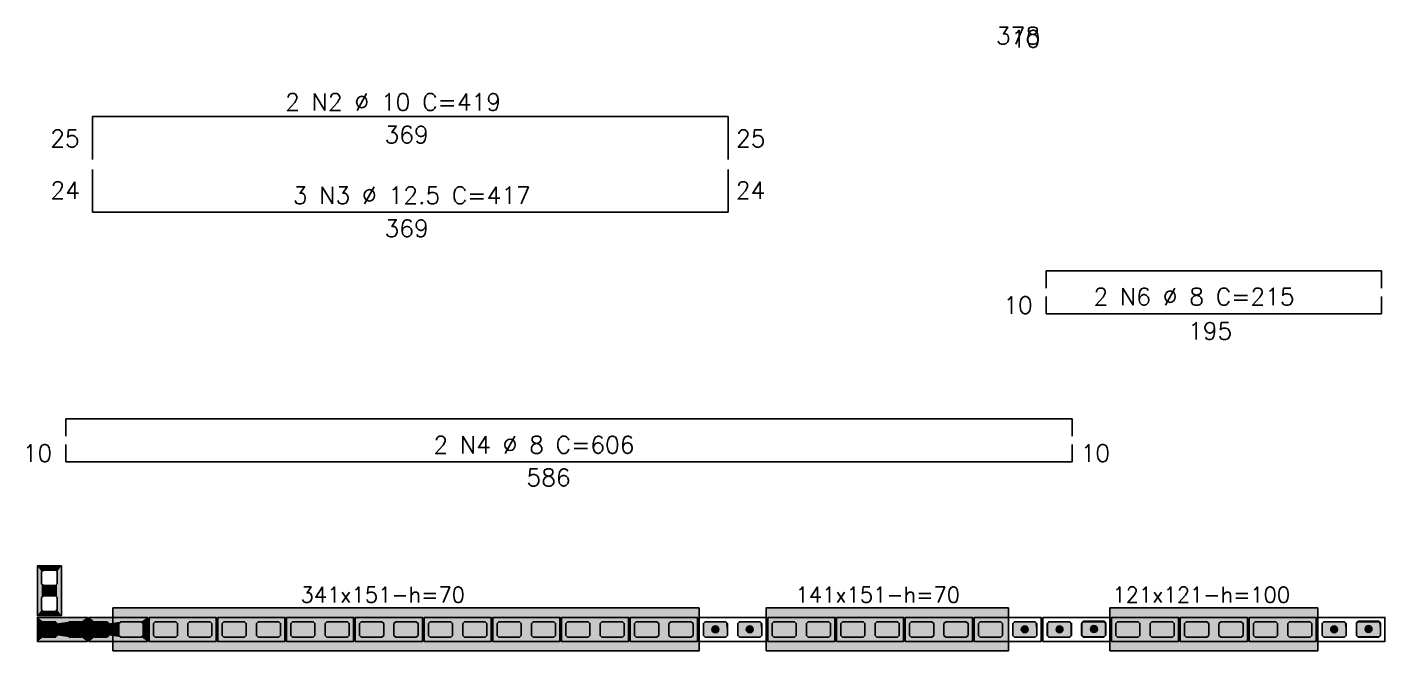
# Model space of a CAD drawing. Extents: x -1 to 122, y -1 to 61.
# Drawn here: x 9.38 to 25.18, y 38.43 to 45.69 of the extents above; entities that cross this region are included whole.
import ezdxf

# ---------------------------------------------------------------- set-up
doc = ezdxf.new("R2010")
doc.units = 0
doc.header["$MEASUREMENT"] = 0
doc.linetypes.add('ESTILO_TQS_0001', pattern=[0.45, 0.3, -0.15])
for name, color, linetype in [('PENA_01', 1, 'CONTINUOUS'), ('PENA_02', 2, 'CONTINUOUS'), ('PENA_03', 3, 'CONTINUOUS'), ('PENA_05', 5, 'CONTINUOUS'), ('PENA_11', 252, 'CONTINUOUS'), ('PENA_21', 100, 'CONTINUOUS'), ('PENA_23', 50, 'CONTINUOUS'), ('PENA_27', 21, 'CONTINUOUS')]:
    doc.layers.add(name, color=color, linetype=linetype)
doc.styles.get("Standard").update_dxf_attribs({"font": 'ROMANS.SHX'})

msp = doc.modelspace()

# ---------------------------------------------------------------- linework, layer by layer
at = {"layer": 'PENA_01', "linetype": 'ESTILO_TQS_0001'}
for points in [[(9.571365, 39.189434), (9.551365, 39.209434), (9.551365, 39.349434), (9.571365, 39.369434), (9.711365, 39.369434), (9.731365, 39.349434), (9.731365, 39.209434), (9.711365, 39.189434), (9.571365, 39.189434)], [(9.571365, 38.889434), (9.551365, 38.909434), (9.551365, 39.049434), (9.571365, 39.069434), (9.711365, 39.069434), (9.731365, 39.049434), (9.731365, 38.909434), (9.711365, 38.889434), (9.571365, 38.889434)], [(9.731365, 38.749354), (9.711365, 38.769354), (9.571365, 38.769354), (9.551365, 38.749354), (9.551365, 38.609354), (9.571365, 38.589354), (9.711365, 38.589354), (9.731365, 38.609354), (9.731365, 38.749354)], [(10.031365, 38.749354), (10.011365, 38.769354), (9.871365, 38.769354), (9.851365, 38.749354), (9.851365, 38.609354), (9.871365, 38.589354), (10.011365, 38.589354), (10.031365, 38.609354), (10.031365, 38.749354)]]:
    msp.add_lwpolyline(points, dxfattribs=at)
at = {"layer": 'PENA_01', "linetype": 'Continuous'}
for points in [[(10.171365, 38.769354), (10.311365, 38.769354), (10.331365, 38.749354), (10.331365, 38.609354), (10.311365, 38.589354), (10.171365, 38.589354), (10.151365, 38.609354), (10.151365, 38.749354), (10.171365, 38.769354)], [(10.471365, 38.769354), (10.711365, 38.769354), (10.731365, 38.749354), (10.731365, 38.609354), (10.711365, 38.589354), (10.471365, 38.589354), (10.451365, 38.609354), (10.451365, 38.749354), (10.471365, 38.769354)], [(10.851365, 38.749354), (10.871365, 38.769354), (11.111365, 38.769354), (11.131365, 38.749354), (11.131365, 38.609354), (11.111365, 38.589354), (10.871365, 38.589354), (10.851365, 38.609354), (10.851365, 38.749354)], [(11.251365, 38.749354), (11.271365, 38.769354), (11.511365, 38.769354), (11.531365, 38.749354), (11.531365, 38.609354), (11.511365, 38.589354), (11.271365, 38.589354), (11.251365, 38.609354), (11.251365, 38.749354)], [(11.651365, 38.749354), (11.671365, 38.769354), (11.911365, 38.769354), (11.931365, 38.749354), (11.931365, 38.609354), (11.911365, 38.589354), (11.671365, 38.589354), (11.651365, 38.609354), (11.651365, 38.749354)], [(12.051365, 38.749354), (12.071365, 38.769354), (12.311365, 38.769354), (12.331365, 38.749354), (12.331365, 38.609354), (12.311365, 38.589354), (12.071365, 38.589354), (12.051365, 38.609354), (12.051365, 38.749354)], [(12.451365, 38.749354), (12.471365, 38.769354), (12.711365, 38.769354), (12.731365, 38.749354), (12.731365, 38.609354), (12.711365, 38.589354), (12.471365, 38.589354), (12.451365, 38.609354), (12.451365, 38.749354)], [(12.851365, 38.749354), (12.871365, 38.769354), (13.111365, 38.769354), (13.131365, 38.749354), (13.131365, 38.609354), (13.111365, 38.589354), (12.871365, 38.589354), (12.851365, 38.609354), (12.851365, 38.749354)], [(13.251365, 38.749354), (13.271365, 38.769354), (13.511365, 38.769354), (13.531365, 38.749354), (13.531365, 38.609354), (13.511365, 38.589354), (13.271365, 38.589354), (13.251365, 38.609354), (13.251365, 38.749354)], [(13.651365, 38.749354), (13.671365, 38.769354), (13.911365, 38.769354), (13.931365, 38.749354), (13.931365, 38.609354), (13.911365, 38.589354), (13.671365, 38.589354), (13.651365, 38.609354), (13.651365, 38.749354)], [(14.051365, 38.749354), (14.071365, 38.769354), (14.311365, 38.769354), (14.331365, 38.749354), (14.331365, 38.609354), (14.311365, 38.589354), (14.071365, 38.589354), (14.051365, 38.609354), (14.051365, 38.749354)], [(14.451365, 38.749354), (14.471365, 38.769354), (14.711365, 38.769354), (14.731365, 38.749354), (14.731365, 38.609354), (14.711365, 38.589354), (14.471365, 38.589354), (14.451365, 38.609354), (14.451365, 38.749354)], [(14.851365, 38.749354), (14.871365, 38.769354), (15.111365, 38.769354), (15.131365, 38.749354), (15.131365, 38.609354), (15.111365, 38.589354), (14.871365, 38.589354), (14.851365, 38.609354), (14.851365, 38.749354)], [(15.251365, 38.749354), (15.271365, 38.769354), (15.511365, 38.769354), (15.531365, 38.749354), (15.531365, 38.609354), (15.511365, 38.589354), (15.271365, 38.589354), (15.251365, 38.609354), (15.251365, 38.749354)], [(15.651365, 38.749354), (15.671365, 38.769354), (15.911365, 38.769354), (15.931365, 38.749354), (15.931365, 38.609354), (15.911365, 38.589354), (15.671365, 38.589354), (15.651365, 38.609354), (15.651365, 38.749354)], [(16.051365, 38.749354), (16.071365, 38.769354), (16.311365, 38.769354), (16.331365, 38.749354), (16.331365, 38.609354), (16.311365, 38.589354), (16.071365, 38.589354), (16.051365, 38.609354), (16.051365, 38.749354)], [(16.451365, 38.749354), (16.471365, 38.769354), (16.711365, 38.769354), (16.731365, 38.749354), (16.731365, 38.609354), (16.711365, 38.589354), (16.471365, 38.589354), (16.451365, 38.609354), (16.451365, 38.749354)], [(16.851365, 38.749354), (16.871365, 38.769354), (17.111365, 38.769354), (17.131365, 38.749354), (17.131365, 38.609354), (17.111365, 38.589354), (16.871365, 38.589354), (16.851365, 38.609354), (16.851365, 38.749354)], [(17.251365, 38.749354), (17.271365, 38.769354), (17.511365, 38.769354), (17.531365, 38.749354), (17.531365, 38.609354), (17.511365, 38.589354), (17.271365, 38.589354), (17.251365, 38.609354), (17.251365, 38.749354)], [(17.651365, 38.749354), (17.671365, 38.769354), (17.911365, 38.769354), (17.931365, 38.749354), (17.931365, 38.609354), (17.911365, 38.589354), (17.671365, 38.589354), (17.651365, 38.609354), (17.651365, 38.749354)], [(18.051365, 38.749354), (18.071365, 38.769354), (18.311365, 38.769354), (18.331365, 38.749354), (18.331365, 38.609354), (18.311365, 38.589354), (18.071365, 38.589354), (18.051365, 38.609354), (18.051365, 38.749354)], [(18.451365, 38.749354), (18.471365, 38.769354), (18.711365, 38.769354), (18.731365, 38.749354), (18.731365, 38.609354), (18.711365, 38.589354), (18.471365, 38.589354), (18.451365, 38.609354), (18.451365, 38.749354)], [(18.851365, 38.749354), (18.871365, 38.769354), (19.111365, 38.769354), (19.131365, 38.749354), (19.131365, 38.609354), (19.111365, 38.589354), (18.871365, 38.589354), (18.851365, 38.609354), (18.851365, 38.749354)], [(19.251365, 38.749354), (19.271365, 38.769354), (19.511365, 38.769354), (19.531365, 38.749354), (19.531365, 38.609354), (19.511365, 38.589354), (19.271365, 38.589354), (19.251365, 38.609354), (19.251365, 38.749354)], [(19.651365, 38.749354), (19.671365, 38.769354), (19.911365, 38.769354), (19.931365, 38.749354), (19.931365, 38.609354), (19.911365, 38.589354), (19.671365, 38.589354), (19.651365, 38.609354), (19.651365, 38.749354)], [(20.051365, 38.749354), (20.071365, 38.769354), (20.311365, 38.769354), (20.331365, 38.749354), (20.331365, 38.609354), (20.311365, 38.589354), (20.071365, 38.589354), (20.051365, 38.609354), (20.051365, 38.749354)], [(20.451365, 38.749354), (20.471365, 38.769354), (20.711365, 38.769354), (20.731365, 38.749354), (20.731365, 38.609354), (20.711365, 38.589354), (20.471365, 38.589354), (20.451365, 38.609354), (20.451365, 38.749354)], [(20.851365, 38.749354), (20.871365, 38.769354), (21.111365, 38.769354), (21.131365, 38.749354), (21.131365, 38.609354), (21.111365, 38.589354), (20.871365, 38.589354), (20.851365, 38.609354), (20.851365, 38.749354)], [(21.251365, 38.749354), (21.271365, 38.769354), (21.511365, 38.769354), (21.531365, 38.749354), (21.531365, 38.609354), (21.511365, 38.589354), (21.271365, 38.589354), (21.251365, 38.609354), (21.251365, 38.749354)], [(21.651365, 38.749354), (21.671365, 38.769354), (21.911365, 38.769354), (21.931365, 38.749354), (21.931365, 38.609354), (21.911365, 38.589354), (21.671365, 38.589354), (21.651365, 38.609354), (21.651365, 38.749354)], [(22.051365, 38.749354), (22.071365, 38.769354), (22.311365, 38.769354), (22.331365, 38.749354), (22.331365, 38.609354), (22.311365, 38.589354), (22.071365, 38.589354), (22.051365, 38.609354), (22.051365, 38.749354)], [(22.451365, 38.749354), (22.471365, 38.769354), (22.711365, 38.769354), (22.731365, 38.749354), (22.731365, 38.609354), (22.711365, 38.589354), (22.471365, 38.589354), (22.451365, 38.609354), (22.451365, 38.749354)], [(22.851365, 38.749354), (22.871365, 38.769354), (23.111365, 38.769354), (23.131365, 38.749354), (23.131365, 38.609354), (23.111365, 38.589354), (22.871365, 38.589354), (22.851365, 38.609354), (22.851365, 38.749354)], [(23.251365, 38.749354), (23.271365, 38.769354), (23.511365, 38.769354), (23.531365, 38.749354), (23.531365, 38.609354), (23.511365, 38.589354), (23.271365, 38.589354), (23.251365, 38.609354), (23.251365, 38.749354)], [(23.651365, 38.749354), (23.671365, 38.769354), (23.911365, 38.769354), (23.931365, 38.749354), (23.931365, 38.609354), (23.911365, 38.589354), (23.671365, 38.589354), (23.651365, 38.609354), (23.651365, 38.749354)], [(24.051365, 38.749354), (24.071365, 38.769354), (24.311365, 38.769354), (24.331365, 38.749354), (24.331365, 38.609354), (24.311365, 38.589354), (24.071365, 38.589354), (24.051365, 38.609354), (24.051365, 38.749354)], [(24.451365, 38.749354), (24.471365, 38.769354), (24.711365, 38.769354), (24.731365, 38.749354), (24.731365, 38.609354), (24.711365, 38.589354), (24.471365, 38.589354), (24.451365, 38.609354), (24.451365, 38.749354)], [(24.851365, 38.749354), (24.871365, 38.769354), (25.111365, 38.769354), (25.131365, 38.749354), (25.131365, 38.609354), (25.111365, 38.589354), (24.871365, 38.589354), (24.851365, 38.609354), (24.851365, 38.749354)]]:
    msp.add_lwpolyline(points, dxfattribs=at)
at = {"layer": 'PENA_02', "linetype": 'Continuous'}
for points in [[(9.501365, 38.839434), (9.501365, 39.419434), (9.781365, 39.419434), (9.781365, 38.839434), (9.501365, 38.839434)], [(10.081365, 38.819354), (9.501365, 38.819354), (9.501365, 38.539354), (10.081365, 38.539354), (10.081365, 38.819354)], [(10.101365, 38.819354), (10.781365, 38.819354), (10.781365, 38.539354), (10.101365, 38.539354), (10.101365, 38.819354)], [(10.801365, 38.819354), (11.581365, 38.819354), (11.581365, 38.539354), (10.801365, 38.539354), (10.801365, 38.819354)], [(11.601365, 38.819354), (12.381365, 38.819354), (12.381365, 38.539354), (11.601365, 38.539354), (11.601365, 38.819354)], [(12.401365, 38.819354), (13.181365, 38.819354), (13.181365, 38.539354), (12.401365, 38.539354), (12.401365, 38.819354)], [(13.201365, 38.819354), (13.981365, 38.819354), (13.981365, 38.539354), (13.201365, 38.539354), (13.201365, 38.819354)], [(14.001365, 38.819354), (14.781365, 38.819354), (14.781365, 38.539354), (14.001365, 38.539354), (14.001365, 38.819354)], [(14.801365, 38.819354), (15.581365, 38.819354), (15.581365, 38.539354), (14.801365, 38.539354), (14.801365, 38.819354)], [(15.601365, 38.819354), (16.381365, 38.819354), (16.381365, 38.539354), (15.601365, 38.539354), (15.601365, 38.819354)], [(16.401365, 38.819354), (17.181365, 38.819354), (17.181365, 38.539354), (16.401365, 38.539354), (16.401365, 38.819354)], [(17.201365, 38.819354), (17.981365, 38.819354), (17.981365, 38.539354), (17.201365, 38.539354), (17.201365, 38.819354)], [(18.001365, 38.819354), (18.781365, 38.819354), (18.781365, 38.539354), (18.001365, 38.539354), (18.001365, 38.819354)], [(18.801365, 38.819354), (19.581365, 38.819354), (19.581365, 38.539354), (18.801365, 38.539354), (18.801365, 38.819354)], [(19.601365, 38.819354), (20.381365, 38.819354), (20.381365, 38.539354), (19.601365, 38.539354), (19.601365, 38.819354)], [(20.401365, 38.819354), (21.181365, 38.819354), (21.181365, 38.539354), (20.401365, 38.539354), (20.401365, 38.819354)], [(21.201365, 38.819354), (21.981365, 38.819354), (21.981365, 38.539354), (21.201365, 38.539354), (21.201365, 38.819354)], [(22.001365, 38.819354), (22.781365, 38.819354), (22.781365, 38.539354), (22.001365, 38.539354), (22.001365, 38.819354)], [(22.801365, 38.819354), (23.581365, 38.819354), (23.581365, 38.539354), (22.801365, 38.539354), (22.801365, 38.819354)], [(23.601365, 38.819354), (24.381365, 38.819354), (24.381365, 38.539354), (23.601365, 38.539354), (23.601365, 38.819354)], [(24.401365, 38.819354), (25.181365, 38.819354), (25.181365, 38.539354), (24.401365, 38.539354), (24.401365, 38.819354)]]:
    msp.add_lwpolyline(points, dxfattribs=at)
at = {"layer": 'PENA_03', "linetype": 'Continuous'}
for points in [[(9.711365, 38.769354), (9.731365, 38.749354), (9.731365, 38.609354), (9.711365, 38.589354), (9.571365, 38.589354), (9.551365, 38.609354), (9.551365, 38.749354), (9.571365, 38.769354), (9.711365, 38.769354)], [(10.011365, 38.769354), (10.031365, 38.749354), (10.031365, 38.609354), (10.011365, 38.589354), (9.871365, 38.589354), (9.851365, 38.609354), (9.851365, 38.749354), (9.871365, 38.769354), (10.011365, 38.769354)], [(10.311493, 38.769354), (10.331493, 38.749354), (10.331493, 38.609354), (10.311493, 38.589354), (10.171493, 38.589354), (10.151493, 38.609354), (10.151493, 38.749354), (10.171493, 38.769354), (10.311493, 38.769354)], [(17.531365, 38.609354), (17.511365, 38.589354), (17.271365, 38.589354), (17.251365, 38.609354), (17.251365, 38.749354), (17.271365, 38.769354), (17.511365, 38.769354), (17.531365, 38.749354), (17.531365, 38.609354)], [(17.931365, 38.609354), (17.911365, 38.589354), (17.671365, 38.589354), (17.651365, 38.609354), (17.651365, 38.749354), (17.671365, 38.769354), (17.911365, 38.769354), (17.931365, 38.749354), (17.931365, 38.609354)], [(21.131365, 38.609354), (21.111365, 38.589354), (20.871365, 38.589354), (20.851365, 38.609354), (20.851365, 38.749354), (20.871365, 38.769354), (21.111365, 38.769354), (21.131365, 38.749354), (21.131365, 38.609354)], [(21.535704, 38.609354), (21.515704, 38.589354), (21.275704, 38.589354), (21.255704, 38.609354), (21.255704, 38.749354), (21.275704, 38.769354), (21.515704, 38.769354), (21.535704, 38.749354), (21.535704, 38.609354)], [(21.935875, 38.613522), (21.915875, 38.593522), (21.675875, 38.593522), (21.655875, 38.613522), (21.655875, 38.753522), (21.675875, 38.773522), (21.915875, 38.773522), (21.935875, 38.753522), (21.935875, 38.613522)], [(24.731365, 38.609354), (24.711365, 38.589354), (24.471365, 38.589354), (24.451365, 38.609354), (24.451365, 38.749354), (24.471365, 38.769354), (24.711365, 38.769354), (24.731365, 38.749354), (24.731365, 38.609354)], [(25.131536, 38.613522), (25.111536, 38.593522), (24.871536, 38.593522), (24.851536, 38.613522), (24.851536, 38.753522), (24.871536, 38.773522), (25.111536, 38.773522), (25.131536, 38.753522), (25.131536, 38.613522)]]:
    msp.add_lwpolyline(points, dxfattribs=at)
for centre in [(9.641365, 38.679354), (9.941365, 38.679354), (10.241493, 38.679354), (17.391365, 38.679354), (17.791365, 38.679354), (20.991365, 38.679354), (21.395704, 38.679354), (21.795875, 38.683522), (24.591365, 38.679354), (24.991536, 38.683522)]:
    msp.add_circle(centre, 0.04, dxfattribs=at)
for points in [[(9.681365, 38.679354), (9.621365, 38.713995), (9.603777, 38.693035)], [(9.681365, 38.679354), (9.648311, 38.718746), (9.621365, 38.713995)], [(9.681365, 38.679354), (9.672007, 38.705065), (9.648311, 38.718746)], [(9.981365, 38.679354), (9.921365, 38.713995), (9.903777, 38.693035)], [(9.981365, 38.679354), (9.948311, 38.718746), (9.921365, 38.713995)], [(9.981365, 38.679354), (9.972007, 38.705065), (9.948311, 38.718746)], [(10.281493, 38.679354), (10.221493, 38.713995), (10.203905, 38.693035)], [(10.281493, 38.679354), (10.248439, 38.718746), (10.221493, 38.713995)], [(10.281493, 38.679354), (10.272135, 38.705065), (10.248439, 38.718746)], [(17.431365, 38.679354), (17.371365, 38.713995), (17.353777, 38.693035)], [(17.431365, 38.679354), (17.398311, 38.718746), (17.371365, 38.713995)], [(17.431365, 38.679354), (17.422007, 38.705065), (17.398311, 38.718746)], [(17.831365, 38.679354), (17.771365, 38.713995), (17.753777, 38.693035)], [(17.831365, 38.679354), (17.798311, 38.718746), (17.771365, 38.713995)], [(17.831365, 38.679354), (17.822007, 38.705065), (17.798311, 38.718746)], [(21.031365, 38.679354), (20.971365, 38.713995), (20.953777, 38.693035)], [(21.031365, 38.679354), (20.998311, 38.718746), (20.971365, 38.713995)], [(21.031365, 38.679354), (21.022007, 38.705065), (20.998311, 38.718746)], [(21.435704, 38.679354), (21.375704, 38.713995), (21.358116, 38.693035)], [(21.435704, 38.679354), (21.40265, 38.718746), (21.375704, 38.713995)], [(21.435704, 38.679354), (21.426346, 38.705065), (21.40265, 38.718746)], [(21.835875, 38.683522), (21.775875, 38.718163), (21.758287, 38.697203)], [(21.835875, 38.683522), (21.802821, 38.722915), (21.775875, 38.718163)], [(21.835875, 38.683522), (21.826517, 38.709234), (21.802821, 38.722915)], [(24.631365, 38.679354), (24.571365, 38.713995), (24.553777, 38.693035)], [(24.631365, 38.679354), (24.598311, 38.718746), (24.571365, 38.713995)], [(24.631365, 38.679354), (24.622007, 38.705065), (24.598311, 38.718746)], [(25.031536, 38.683522), (24.971536, 38.718163), (24.953948, 38.697203)], [(25.031536, 38.683522), (24.998482, 38.722915), (24.971536, 38.718163)], [(25.031536, 38.683522), (25.022177, 38.709234), (24.998482, 38.722915)], [(9.681365, 38.679354), (9.603777, 38.693035), (9.603777, 38.665673)], [(9.681365, 38.679354), (9.603777, 38.665673), (9.621365, 38.644713)], [(9.681365, 38.679354), (9.621365, 38.644713), (9.648311, 38.639962)], [(9.681365, 38.679354), (9.648311, 38.639962), (9.672007, 38.653642)], [(9.681365, 38.679354), (9.672007, 38.653642), (9.681365, 38.679354)], [(9.981365, 38.679354), (9.903777, 38.693035), (9.903777, 38.665673)], [(9.981365, 38.679354), (9.903777, 38.665673), (9.921365, 38.644713)], [(9.981365, 38.679354), (9.921365, 38.644713), (9.948311, 38.639962)], [(9.981365, 38.679354), (9.948311, 38.639962), (9.972007, 38.653642)], [(9.981365, 38.679354), (9.972007, 38.653642), (9.981365, 38.679354)], [(10.281493, 38.679354), (10.203905, 38.693035), (10.203905, 38.665673)], [(10.281493, 38.679354), (10.203905, 38.665673), (10.221493, 38.644713)], [(10.281493, 38.679354), (10.221493, 38.644713), (10.248439, 38.639962)], [(10.281493, 38.679354), (10.248439, 38.639962), (10.272135, 38.653642)], [(10.281493, 38.679354), (10.272135, 38.653642), (10.281493, 38.679354)], [(17.431365, 38.679354), (17.353777, 38.693035), (17.353777, 38.665673)], [(17.431365, 38.679354), (17.353777, 38.665673), (17.371365, 38.644713)], [(17.431365, 38.679354), (17.371365, 38.644713), (17.398311, 38.639962)], [(17.431365, 38.679354), (17.398311, 38.639962), (17.422007, 38.653642)], [(17.431365, 38.679354), (17.422007, 38.653642), (17.431365, 38.679354)], [(17.831365, 38.679354), (17.753777, 38.693035), (17.753777, 38.665673)], [(17.831365, 38.679354), (17.753777, 38.665673), (17.771365, 38.644713)], [(17.831365, 38.679354), (17.771365, 38.644713), (17.798311, 38.639962)], [(17.831365, 38.679354), (17.798311, 38.639962), (17.822007, 38.653642)], [(17.831365, 38.679354), (17.822007, 38.653642), (17.831365, 38.679354)], [(21.031365, 38.679354), (20.953777, 38.693035), (20.953777, 38.665673)], [(21.031365, 38.679354), (20.953777, 38.665673), (20.971365, 38.644713)], [(21.031365, 38.679354), (20.971365, 38.644713), (20.998311, 38.639962)], [(21.031365, 38.679354), (20.998311, 38.639962), (21.022007, 38.653642)], [(21.031365, 38.679354), (21.022007, 38.653642), (21.031365, 38.679354)], [(21.435704, 38.679354), (21.358116, 38.693035), (21.358116, 38.665673)], [(21.435704, 38.679354), (21.358116, 38.665673), (21.375704, 38.644713)], [(21.435704, 38.679354), (21.375704, 38.644713), (21.40265, 38.639962)], [(21.435704, 38.679354), (21.40265, 38.639962), (21.426346, 38.653642)], [(21.435704, 38.679354), (21.426346, 38.653642), (21.435704, 38.679354)], [(21.835875, 38.683522), (21.758287, 38.697203), (21.758287, 38.669842)], [(21.835875, 38.683522), (21.758287, 38.669842), (21.775875, 38.648881)], [(21.835875, 38.683522), (21.775875, 38.648881), (21.802821, 38.64413)], [(21.835875, 38.683522), (21.802821, 38.64413), (21.826517, 38.657811)], [(21.835875, 38.683522), (21.826517, 38.657811), (21.835875, 38.683522)], [(24.631365, 38.679354), (24.553777, 38.693035), (24.553777, 38.665673)], [(24.631365, 38.679354), (24.553777, 38.665673), (24.571365, 38.644713)], [(24.631365, 38.679354), (24.571365, 38.644713), (24.598311, 38.639962)], [(24.631365, 38.679354), (24.598311, 38.639962), (24.622007, 38.653642)], [(24.631365, 38.679354), (24.622007, 38.653642), (24.631365, 38.679354)], [(25.031536, 38.683522), (24.953948, 38.697203), (24.953948, 38.669842)], [(25.031536, 38.683522), (24.953948, 38.669842), (24.971536, 38.648881)], [(25.031536, 38.683522), (24.971536, 38.648881), (24.998482, 38.64413)], [(25.031536, 38.683522), (24.998482, 38.64413), (25.022177, 38.657811)], [(25.031536, 38.683522), (25.022177, 38.657811), (25.031536, 38.683522)]]:
    msp.add_solid(points, dxfattribs=at)
at = {"layer": 'PENA_05', "linetype": 'Continuous'}
for p, q in [((10.141365, 44.151118), (10.141365, 44.651118)), ((10.141365, 44.651118), (17.541365, 44.651118)), ((17.541365, 44.651118), (17.541365, 44.151118)), ((10.141365, 44.036391), (10.141365, 43.536391)), ((17.541365, 43.536391), (17.541365, 44.036391)), ((10.141365, 43.536391), (17.541365, 43.536391)), ((21.241365, 42.65433), (21.241365, 42.85433)), ((21.241365, 42.85433), (25.141365, 42.85433)), ((25.141365, 42.85433), (25.141365, 42.65433)), ((21.241365, 42.55433), (21.241365, 42.35433)), ((25.141365, 42.35433), (25.141365, 42.55433)), ((21.241365, 42.35433), (25.141365, 42.35433)), ((9.831365, 40.930953), (9.831365, 41.130953)), ((9.831365, 41.130953), (21.541365, 41.130953)), ((21.541365, 41.130953), (21.541365, 40.930953)), ((9.831365, 40.830953), (9.831365, 40.630953)), ((21.541365, 40.630953), (21.541365, 40.830953)), ((9.831365, 40.630953), (21.541365, 40.630953))]:
    msp.add_line(p, q, dxfattribs=at)
at = {"layer": 'PENA_11', "linetype": 'Continuous'}
for points in [[(9.711365, 38.769354), (9.571365, 38.589354), (9.551365, 38.609354)], [(9.711365, 38.769354), (9.551365, 38.609354), (9.551365, 38.749354)], [(9.711365, 38.769354), (9.551365, 38.749354), (9.571365, 38.769354)], [(9.711365, 38.769354), (9.711365, 38.589354), (9.571365, 38.589354)], [(9.711365, 38.769354), (9.571365, 38.769354), (9.711365, 38.769354)], [(9.711365, 38.769354), (9.731365, 38.749354), (9.731365, 38.609354)], [(9.711365, 38.769354), (9.731365, 38.609354), (9.711365, 38.589354)], [(10.011365, 38.769354), (9.871365, 38.589354), (9.851365, 38.609354)], [(10.011365, 38.769354), (9.851365, 38.609354), (9.851365, 38.749354)], [(10.011365, 38.769354), (9.851365, 38.749354), (9.871365, 38.769354)], [(10.011365, 38.769354), (10.011365, 38.589354), (9.871365, 38.589354)], [(10.011365, 38.769354), (9.871365, 38.769354), (10.011365, 38.769354)], [(10.011365, 38.769354), (10.031365, 38.749354), (10.031365, 38.609354)], [(10.011365, 38.769354), (10.031365, 38.609354), (10.011365, 38.589354)], [(10.311493, 38.769354), (10.171493, 38.589354), (10.151493, 38.609354)], [(10.311493, 38.769354), (10.151493, 38.609354), (10.151493, 38.749354)], [(10.311493, 38.769354), (10.151493, 38.749354), (10.171493, 38.769354)], [(10.311493, 38.769354), (10.311493, 38.589354), (10.171493, 38.589354)], [(10.311493, 38.769354), (10.171493, 38.769354), (10.311493, 38.769354)], [(10.311493, 38.769354), (10.331493, 38.749354), (10.331493, 38.609354)], [(10.311493, 38.769354), (10.331493, 38.609354), (10.311493, 38.589354)], [(17.531365, 38.609354), (17.251365, 38.749354), (17.271365, 38.769354)], [(17.531365, 38.609354), (17.251365, 38.609354), (17.251365, 38.749354)], [(17.531365, 38.609354), (17.271365, 38.769354), (17.511365, 38.769354)], [(17.531365, 38.609354), (17.511365, 38.769354), (17.531365, 38.749354)], [(17.531365, 38.609354), (17.531365, 38.749354), (17.531365, 38.609354)], [(17.931365, 38.609354), (17.651365, 38.749354), (17.671365, 38.769354)], [(17.931365, 38.609354), (17.651365, 38.609354), (17.651365, 38.749354)], [(17.931365, 38.609354), (17.671365, 38.769354), (17.911365, 38.769354)], [(17.931365, 38.609354), (17.911365, 38.769354), (17.931365, 38.749354)], [(17.931365, 38.609354), (17.931365, 38.749354), (17.931365, 38.609354)], [(21.131365, 38.609354), (20.851365, 38.749354), (20.871365, 38.769354)], [(21.131365, 38.609354), (20.851365, 38.609354), (20.851365, 38.749354)], [(21.131365, 38.609354), (20.871365, 38.769354), (21.111365, 38.769354)], [(21.131365, 38.609354), (21.111365, 38.769354), (21.131365, 38.749354)], [(21.131365, 38.609354), (21.131365, 38.749354), (21.131365, 38.609354)], [(21.535704, 38.609354), (21.255704, 38.749354), (21.275704, 38.769354)], [(21.535704, 38.609354), (21.255704, 38.609354), (21.255704, 38.749354)], [(21.535704, 38.609354), (21.275704, 38.769354), (21.515704, 38.769354)], [(21.535704, 38.609354), (21.515704, 38.769354), (21.535704, 38.749354)], [(21.535704, 38.609354), (21.535704, 38.749354), (21.535704, 38.609354)], [(21.935875, 38.613522), (21.655875, 38.753522), (21.675875, 38.773522)], [(21.935875, 38.613522), (21.655875, 38.613522), (21.655875, 38.753522)], [(21.935875, 38.613522), (21.675875, 38.773522), (21.915875, 38.773522)], [(21.935875, 38.613522), (21.915875, 38.773522), (21.935875, 38.753522)], [(21.935875, 38.613522), (21.935875, 38.753522), (21.935875, 38.613522)], [(24.731365, 38.609354), (24.451365, 38.749354), (24.471365, 38.769354)], [(24.731365, 38.609354), (24.451365, 38.609354), (24.451365, 38.749354)], [(24.731365, 38.609354), (24.471365, 38.769354), (24.711365, 38.769354)], [(24.731365, 38.609354), (24.711365, 38.769354), (24.731365, 38.749354)], [(24.731365, 38.609354), (24.731365, 38.749354), (24.731365, 38.609354)], [(25.131536, 38.613522), (24.851536, 38.753522), (24.871536, 38.773522)], [(25.131536, 38.613522), (24.851536, 38.613522), (24.851536, 38.753522)], [(25.131536, 38.613522), (24.871536, 38.773522), (25.111536, 38.773522)], [(25.131536, 38.613522), (25.111536, 38.773522), (25.131536, 38.753522)], [(25.131536, 38.613522), (25.131536, 38.753522), (25.131536, 38.613522)], [(17.531365, 38.609354), (17.271365, 38.589354), (17.251365, 38.609354)], [(17.531365, 38.609354), (17.511365, 38.589354), (17.271365, 38.589354)], [(17.931365, 38.609354), (17.671365, 38.589354), (17.651365, 38.609354)], [(17.931365, 38.609354), (17.911365, 38.589354), (17.671365, 38.589354)], [(21.131365, 38.609354), (20.871365, 38.589354), (20.851365, 38.609354)], [(21.131365, 38.609354), (21.111365, 38.589354), (20.871365, 38.589354)], [(21.535704, 38.609354), (21.275704, 38.589354), (21.255704, 38.609354)], [(21.535704, 38.609354), (21.515704, 38.589354), (21.275704, 38.589354)], [(21.935875, 38.613522), (21.675875, 38.593522), (21.655875, 38.613522)], [(21.935875, 38.613522), (21.915875, 38.593522), (21.675875, 38.593522)], [(24.731365, 38.609354), (24.471365, 38.589354), (24.451365, 38.609354)], [(24.731365, 38.609354), (24.711365, 38.589354), (24.471365, 38.589354)], [(25.131536, 38.613522), (24.871536, 38.593522), (24.851536, 38.613522)], [(25.131536, 38.613522), (25.111536, 38.593522), (24.871536, 38.593522)]]:
    msp.add_solid(points, dxfattribs=at)
at = {"layer": 'PENA_21', "linetype": 'Continuous'}
for points in [[(10.101365, 38.679354), (10.151365, 38.679354), (10.151365, 38.749354), (10.171365, 38.769354), (10.311365, 38.769354), (10.331365, 38.749354), (10.331365, 38.679354), (10.451365, 38.679354), (10.451365, 38.749354), (10.471365, 38.769354), (10.711365, 38.769354), (10.731365, 38.749354), (10.731365, 38.679354), (10.781365, 38.679354), (10.781365, 38.819354), (10.101365, 38.819354), (10.101365, 38.679354)], [(10.101365, 38.679354), (10.151365, 38.679354), (10.151365, 38.609354), (10.171365, 38.589354), (10.311365, 38.589354), (10.331365, 38.609354), (10.331365, 38.679354), (10.451365, 38.679354), (10.451365, 38.609354), (10.471365, 38.589354), (10.711365, 38.589354), (10.731365, 38.609354), (10.731365, 38.679354), (10.781365, 38.679354), (10.781365, 38.539354), (10.101365, 38.539354), (10.101365, 38.679354)]]:
    msp.add_lwpolyline(points, dxfattribs=at)
for points in [[(10.781365, 38.819354), (10.101365, 38.819354), (10.171365, 38.769354)], [(10.101365, 38.819354), (10.101365, 38.679354), (10.151365, 38.679354)], [(10.101365, 38.819354), (10.151365, 38.679354), (10.151365, 38.749354)], [(10.101365, 38.819354), (10.151365, 38.749354), (10.171365, 38.769354)], [(10.781365, 38.819354), (10.171365, 38.769354), (10.311365, 38.769354)], [(10.781365, 38.819354), (10.311365, 38.769354), (10.331365, 38.749354)], [(10.781365, 38.819354), (10.331365, 38.749354), (10.471365, 38.769354)], [(10.331365, 38.749354), (10.451365, 38.749354), (10.471365, 38.769354)], [(10.331365, 38.749354), (10.331365, 38.679354), (10.451365, 38.679354)], [(10.331365, 38.749354), (10.451365, 38.679354), (10.451365, 38.749354)], [(10.781365, 38.819354), (10.471365, 38.769354), (10.711365, 38.769354)], [(10.781365, 38.819354), (10.711365, 38.769354), (10.731365, 38.749354)], [(10.781365, 38.819354), (10.731365, 38.749354), (10.781365, 38.679354)], [(10.781365, 38.679354), (10.731365, 38.749354), (10.731365, 38.679354)], [(10.101365, 38.539354), (10.101365, 38.679354), (10.151365, 38.679354)], [(10.101365, 38.539354), (10.151365, 38.679354), (10.151365, 38.609354)], [(10.101365, 38.539354), (10.151365, 38.609354), (10.171365, 38.589354)], [(10.781365, 38.539354), (10.101365, 38.539354), (10.171365, 38.589354)], [(10.781365, 38.539354), (10.171365, 38.589354), (10.311365, 38.589354)], [(10.781365, 38.539354), (10.311365, 38.589354), (10.331365, 38.609354)], [(10.331365, 38.609354), (10.331365, 38.679354), (10.451365, 38.679354)], [(10.331365, 38.609354), (10.451365, 38.679354), (10.451365, 38.609354)], [(10.781365, 38.539354), (10.331365, 38.609354), (10.471365, 38.589354)], [(10.331365, 38.609354), (10.451365, 38.609354), (10.471365, 38.589354)], [(10.781365, 38.539354), (10.471365, 38.589354), (10.711365, 38.589354)], [(10.781365, 38.539354), (10.711365, 38.589354), (10.731365, 38.609354)], [(10.781365, 38.539354), (10.731365, 38.609354), (10.781365, 38.679354)], [(10.781365, 38.679354), (10.731365, 38.609354), (10.731365, 38.679354)]]:
    msp.add_solid(points, dxfattribs=at)
at = {"layer": 'PENA_23', "linetype": 'Continuous'}
for points in [[(10.381365, 38.429354), (17.201365, 38.429354), (17.201365, 38.929354), (10.381365, 38.929354), (10.381365, 38.429354)], [(10.381365, 38.429354), (17.201365, 38.429354), (17.201365, 38.929354), (10.381365, 38.929354), (10.381365, 38.429354)], [(17.981365, 38.429354), (20.801365, 38.429354), (20.801365, 38.929354), (17.981365, 38.929354), (17.981365, 38.429354)], [(17.981365, 38.429354), (20.801365, 38.429354), (20.801365, 38.929354), (17.981365, 38.929354), (17.981365, 38.429354)], [(21.981365, 38.429354), (24.401365, 38.429354), (24.401365, 38.929354), (21.981365, 38.929354), (21.981365, 38.429354)], [(21.981365, 38.429354), (24.401365, 38.429354), (24.401365, 38.929354), (21.981365, 38.929354), (21.981365, 38.429354)]]:
    msp.add_lwpolyline(points, dxfattribs=at)
for points in [[(10.381365, 38.429354), (17.201365, 38.429354), (17.201365, 38.929354)], [(10.381365, 38.429354), (17.201365, 38.929354), (10.381365, 38.929354)], [(10.381365, 38.429354), (10.381365, 38.929354), (10.381365, 38.429354)], [(10.381365, 38.429354), (17.201365, 38.429354), (17.201365, 38.929354)], [(10.381365, 38.429354), (17.201365, 38.929354), (10.381365, 38.929354)], [(10.381365, 38.429354), (10.381365, 38.929354), (10.381365, 38.429354)], [(17.981365, 38.429354), (20.801365, 38.429354), (20.801365, 38.929354)], [(17.981365, 38.429354), (20.801365, 38.929354), (17.981365, 38.929354)], [(17.981365, 38.429354), (17.981365, 38.929354), (17.981365, 38.429354)], [(17.981365, 38.429354), (20.801365, 38.429354), (20.801365, 38.929354)], [(17.981365, 38.429354), (20.801365, 38.929354), (17.981365, 38.929354)], [(17.981365, 38.429354), (17.981365, 38.929354), (17.981365, 38.429354)], [(21.981365, 38.429354), (24.401365, 38.429354), (24.401365, 38.929354)], [(21.981365, 38.429354), (24.401365, 38.929354), (21.981365, 38.929354)], [(21.981365, 38.429354), (21.981365, 38.929354), (21.981365, 38.429354)], [(21.981365, 38.429354), (24.401365, 38.429354), (24.401365, 38.929354)], [(21.981365, 38.429354), (24.401365, 38.929354), (21.981365, 38.929354)], [(21.981365, 38.429354), (21.981365, 38.929354), (21.981365, 38.429354)]]:
    msp.add_solid(points, dxfattribs=at)
at = {"layer": 'PENA_27', "linetype": 'Continuous'}
for points in [[(9.501365, 39.419434), (9.501365, 38.839434), (9.641365, 38.839434), (9.641365, 38.889434), (9.571365, 38.889434), (9.551365, 38.909434), (9.551365, 39.049434), (9.571365, 39.069434), (9.641365, 39.069434), (9.641365, 39.189434), (9.571365, 39.189434), (9.551365, 39.209434), (9.551365, 39.349434), (9.571365, 39.369434), (9.641365, 39.369434), (9.641365, 39.419434), (9.501365, 39.419434)], [(9.781365, 39.419434), (9.781365, 38.839434), (9.641365, 38.839434), (9.641365, 38.889434), (9.711365, 38.889434), (9.731365, 38.909434), (9.731365, 39.049434), (9.711365, 39.069434), (9.641365, 39.069434), (9.641365, 39.189434), (9.711365, 39.189434), (9.731365, 39.209434), (9.731365, 39.349434), (9.711365, 39.369434), (9.641365, 39.369434), (9.641365, 39.419434), (9.781365, 39.419434)], [(9.501365, 38.819354), (10.081365, 38.819354), (10.081365, 38.679354), (10.031365, 38.679354), (10.031365, 38.749354), (10.011365, 38.769354), (9.871365, 38.769354), (9.851365, 38.749354), (9.851365, 38.679354), (9.731365, 38.679354), (9.731365, 38.749354), (9.711365, 38.769354), (9.571365, 38.769354), (9.551365, 38.749354), (9.551365, 38.679354), (9.501365, 38.679354), (9.501365, 38.819354)], [(9.501365, 38.539354), (10.081365, 38.539354), (10.081365, 38.679354), (10.031365, 38.679354), (10.031365, 38.609354), (10.011365, 38.589354), (9.871365, 38.589354), (9.851365, 38.609354), (9.851365, 38.679354), (9.731365, 38.679354), (9.731365, 38.609354), (9.711365, 38.589354), (9.571365, 38.589354), (9.551365, 38.609354), (9.551365, 38.679354), (9.501365, 38.679354), (9.501365, 38.539354)]]:
    msp.add_lwpolyline(points, dxfattribs=at)
for points in [[(9.641365, 39.419434), (9.501365, 39.419434), (9.571365, 39.369434)], [(9.571365, 39.369434), (9.501365, 39.419434), (9.551365, 39.349434)], [(9.501365, 39.419434), (9.551365, 39.049434), (9.551365, 39.349434)], [(9.501365, 39.419434), (9.551365, 38.909434), (9.551365, 39.049434)], [(9.501365, 38.839434), (9.551365, 38.909434), (9.501365, 39.419434)], [(9.551365, 39.349434), (9.551365, 39.049434), (9.551365, 39.209434)], [(9.641365, 39.369434), (9.641365, 39.419434), (9.571365, 39.369434)], [(9.711365, 39.369434), (9.641365, 39.369434), (9.781365, 39.419434)], [(9.641365, 39.369434), (9.641365, 39.419434), (9.781365, 39.419434)], [(9.731365, 39.349434), (9.711365, 39.369434), (9.781365, 39.419434)], [(9.731365, 39.209434), (9.781365, 39.419434), (9.731365, 39.049434)], [(9.731365, 39.049434), (9.781365, 39.419434), (9.731365, 38.909434)], [(9.781365, 39.419434), (9.781365, 38.839434), (9.731365, 38.909434)], [(9.731365, 39.209434), (9.731365, 39.349434), (9.781365, 39.419434)], [(9.551365, 39.049434), (9.571365, 39.069434), (9.551365, 39.209434)], [(9.551365, 39.209434), (9.571365, 39.069434), (9.571365, 39.189434)], [(9.571365, 39.069434), (9.641365, 39.069434), (9.571365, 39.189434)], [(9.571365, 39.189434), (9.641365, 39.069434), (9.641365, 39.189434)], [(9.641365, 39.069434), (9.711365, 39.189434), (9.711365, 39.069434)], [(9.641365, 39.069434), (9.641365, 39.189434), (9.711365, 39.189434)], [(9.711365, 39.189434), (9.731365, 39.209434), (9.711365, 39.069434)], [(9.711365, 39.069434), (9.731365, 39.209434), (9.731365, 39.049434)], [(9.501365, 38.839434), (9.571365, 38.889434), (9.551365, 38.909434)], [(9.641365, 38.839434), (9.571365, 38.889434), (9.501365, 38.839434)], [(9.641365, 38.839434), (9.641365, 38.889434), (9.571365, 38.889434)], [(9.781365, 38.839434), (9.641365, 38.839434), (9.711365, 38.889434)], [(9.711365, 38.889434), (9.641365, 38.839434), (9.641365, 38.889434)], [(9.731365, 38.909434), (9.781365, 38.839434), (9.711365, 38.889434)], [(9.551365, 38.749354), (9.501365, 38.819354), (9.571365, 38.769354)], [(9.501365, 38.819354), (10.081365, 38.819354), (9.571365, 38.769354)], [(9.501365, 38.679354), (9.501365, 38.819354), (9.551365, 38.679354)], [(9.501365, 38.819354), (9.551365, 38.749354), (9.551365, 38.679354)], [(10.081365, 38.819354), (9.711365, 38.769354), (9.571365, 38.769354)], [(9.711365, 38.769354), (10.081365, 38.819354), (9.731365, 38.749354)], [(10.081365, 38.819354), (9.871365, 38.769354), (9.731365, 38.749354)], [(9.731365, 38.749354), (9.871365, 38.769354), (9.731365, 38.679354)], [(9.871365, 38.769354), (9.851365, 38.749354), (9.731365, 38.679354)], [(9.731365, 38.679354), (9.851365, 38.749354), (9.851365, 38.679354)], [(10.011365, 38.769354), (9.871365, 38.769354), (10.081365, 38.819354)], [(10.031365, 38.749354), (10.011365, 38.769354), (10.081365, 38.819354)], [(10.081365, 38.679354), (10.031365, 38.679354), (10.081365, 38.819354)], [(10.031365, 38.679354), (10.031365, 38.749354), (10.081365, 38.819354)], [(9.501365, 38.679354), (9.501365, 38.539354), (9.551365, 38.679354)], [(9.501365, 38.539354), (9.551365, 38.609354), (9.551365, 38.679354)], [(9.551365, 38.609354), (9.501365, 38.539354), (9.571365, 38.589354)], [(9.501365, 38.539354), (10.081365, 38.539354), (9.571365, 38.589354)], [(10.081365, 38.539354), (9.711365, 38.589354), (9.571365, 38.589354)], [(9.711365, 38.589354), (10.081365, 38.539354), (9.731365, 38.609354)], [(9.731365, 38.609354), (9.871365, 38.589354), (9.731365, 38.679354)], [(9.871365, 38.589354), (9.851365, 38.609354), (9.731365, 38.679354)], [(9.731365, 38.679354), (9.851365, 38.609354), (9.851365, 38.679354)], [(10.081365, 38.539354), (9.871365, 38.589354), (9.731365, 38.609354)], [(10.011365, 38.589354), (9.871365, 38.589354), (10.081365, 38.539354)], [(10.031365, 38.609354), (10.011365, 38.589354), (10.081365, 38.539354)], [(10.081365, 38.679354), (10.031365, 38.679354), (10.081365, 38.539354)], [(10.031365, 38.679354), (10.031365, 38.609354), (10.081365, 38.539354)]]:
    msp.add_solid(points, dxfattribs=at)

# ---------------------------------------------------------------- texts
at = {"layer": 'PENA_03', "linetype": 'Continuous'}
for s, height, p in [('378', 0.2, (20.656365, 45.492434)), ('10', 0.2, (20.831087, 45.456225)), ('2 N2 %%c 10 C=419', 0.2, (12.385317, 44.720289)), ('25', 0.2, (9.651365, 44.296118)), ('369', 0.2, (13.541365, 44.341118)), ('25', 0.2, (17.631365, 44.296118)), ('24', 0.2, (9.653865, 43.692641)), ('3 N3 %%c 12.5 C=417', 0.2, (12.473933, 43.634131)), ('24', 0.2, (17.628865, 43.692641)), ('369', 0.2, (13.541365, 43.248891)), ('10', 0.2, (20.741365, 42.35433)), ('2 N6 %%c 8 C=215', 0.2, (21.791365, 42.45433)), ('195', 0.2, (22.891365, 42.05433)), ('2 N4 %%c 8 C=606', 0.2, (14.110309, 40.72911)), ('10', 0.2, (9.331365, 40.630953)), ('10', 0.2, (21.641365, 40.630953)), ('586', 0.2, (15.192577, 40.348532)), ('341x151-h=70', 0.18, (12.563967, 38.993227)), ('141x151-h=70', 0.18, (18.324328, 38.993227)), ('121x121-h=100', 0.18, (22.011389, 38.993227))]:
    msp.add_text(s, height=height, dxfattribs=at).set_placement(p)

doc.saveas('drawing.dxf')
